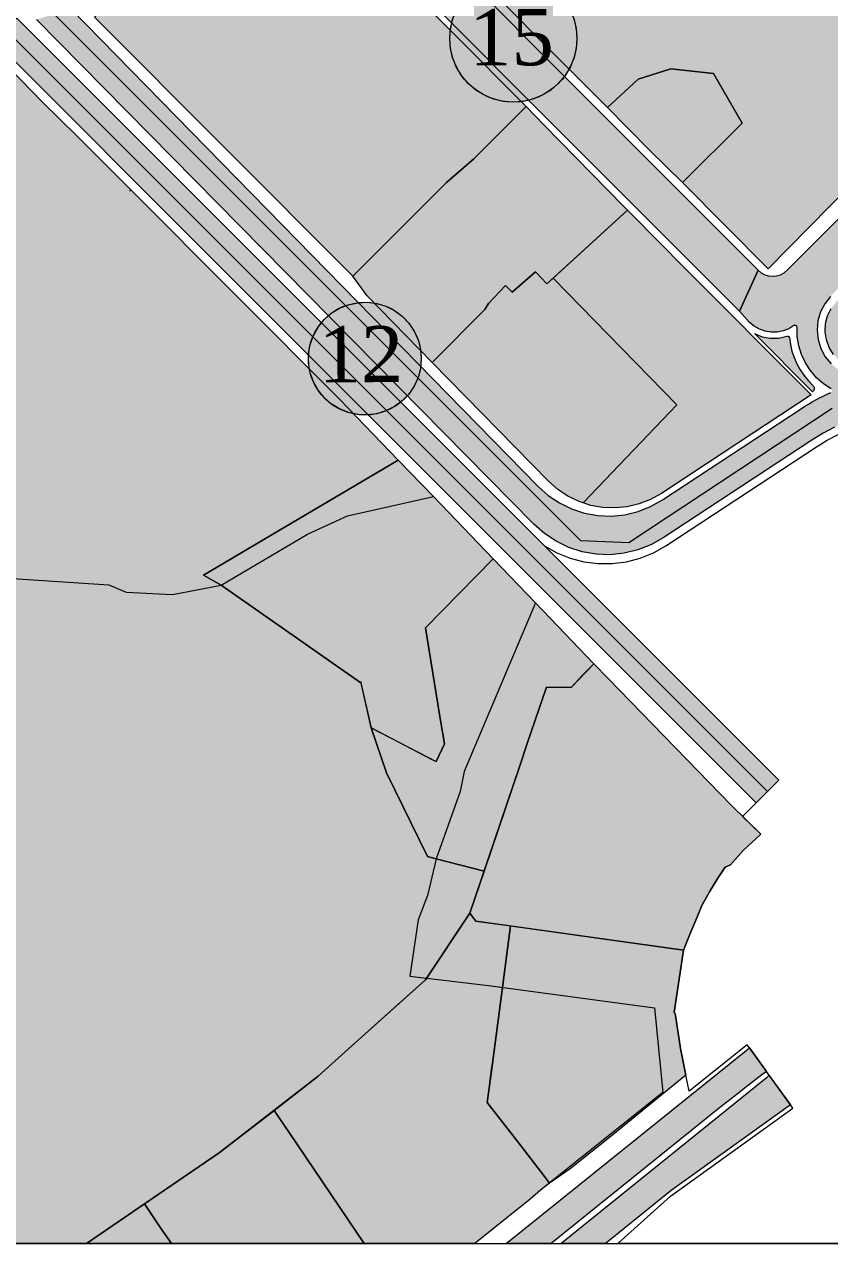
# Model space of a CAD drawing. Header units: metres. Extents: x 575893 to 576670, y 4390673 to 4391275.
# Drawn here: x 576002.2 to 576202.7, y 4390672.6 to 4390976 of the extents above; entities that cross this region are included whole.
import ezdxf

# ---------------------------------------------------------------- set-up
doc = ezdxf.new("R2010")
doc.units = ezdxf.units.M
for name, color, linetype, lineweight in [('HAT_RAYLI_TOPLU_TAS', 9, 'Continuous', 0), ('PL_ANA_ISTASYON', 9, 'Continuous', 0), ('PL_ASKERI_ALAN', 54, 'Continuous', 0), ('PL_BHA', 163, 'Continuous', 0), ('PL_IBADET_ALANI', 151, 'Continuous', 0), ('PL_KHA', 163, 'Continuous', 0), ('PL_KONUT_TICARET', 33, 'Continuous', 0), ('PL_KULTUREL_TESIS', 151, 'Continuous', 0), ('PL_MIA', 12, 'Continuous', 0), ('PL_PARK', 97, 'Continuous', 0), ('PL_PASIF_YESIL', 93, 'Continuous', 0), ('PL_YOL', 18, 'Continuous', 0), ('RULO', 4, 'Continuous', 0), ('SM_ALTI', 254, 'Continuous', 0), ('SM_YOL_YAZI', 18, 'Continuous', 5), ('SNR_OZEL_PROJE', 18, 'Continuous', 0), ('SNR_SAGLIKLASTIRMA', 152, 'Continuous', 0)]:
    doc.layers.add(name, color=color, linetype=linetype, lineweight=lineweight)
doc.styles.get("Standard").update_dxf_attribs({"font": 'times.ttf'})

msp = doc.modelspace()

# ---------------------------------------------------------------- hatches: boundary and pattern name
at = {"layer": 'PL_ANA_ISTASYON'}
msp.add_hatch(color=256, dxfattribs=at).paths.add_polyline_path([(576055.67, 4390922.22), (576062.77, 4390915.13), (576190.04, 4390787.95), (576184.38, 4390782.29), (576057.12, 4390909.47), (576050.02, 4390916.56), (575994.58, 4390971.96), (575995.51, 4390972.85), (575999.43, 4390976.63), (576000.34, 4390977.51)])
at = {"layer": 'PL_ASKERI_ALAN'}
for points in [[(576147.53, 4390813.22), (576178.19, 4390781.67), (576185.51, 4390774.5), (576181.11, 4390770.39), (576178.01, 4390766.86), (576176.7, 4390766.26), (576174.84, 4390763.57), (576172.77, 4390760.13), (576170.86, 4390756.72), (576169.74, 4390754.07), (576167.75, 4390749.34), (576166.32, 4390745.63), (576114.58, 4390752.86), (576113.12, 4390754.82), (576125.48, 4390791.28), (576127.48, 4390797.29), (576132.18, 4390811.06), (576133.23, 4390811.05), (576138.3, 4390811.01), (576141.2, 4390814.13), (576144, 4390816.85)], [(576166.32, 4390745.63), (576164, 4390730.13), (576164.21, 4390729.88), (576165.22, 4390723.39), (576165.57, 4390721.17), (576166.91, 4390714.53), (576148.27, 4390699.32), (576138.1, 4390691.2), (576132.97, 4390687.66), (576131.69, 4390689.32), (576125.02, 4390697.94), (576117.45, 4390707.71), (576117.92, 4390711.3), (576118.61, 4390716.54), (576118.72, 4390717.43), (576121.12, 4390735.76), (576123.2, 4390751.66)]]:
    msp.add_hatch(color=256, dxfattribs=at).paths.add_polyline_path(points)
at = {"layer": 'PL_BHA'}
msp.add_hatch(color=256, dxfattribs=at).paths.add_polyline_path([(576231.01, 4390921.12), (576263.34, 4390916.47), (576261.51, 4390903.16), (576224.6, 4390907.26), (576218.19, 4390892.5), (576216.54, 4390891.31), (576214.68, 4390890.48), (576212.68, 4390890.04), (576210.65, 4390890.02), (576208.64, 4390890.41), (576206.76, 4390891.2), (576205.08, 4390892.35), (576203.67, 4390893.82), (576202.58, 4390895.55), (576201.87, 4390897.46), (576201.56, 4390899.47), (576201.67, 4390901.51), (576202.18, 4390903.48), (576203.09, 4390905.31), (576204.34, 4390906.91), (576211.6, 4390914.45), (576213.56, 4390916.26), (576215.72, 4390917.82), (576218.04, 4390919.12), (576220.5, 4390920.13), (576223.07, 4390920.84), (576225.7, 4390921.25), (576228.36, 4390921.34)])
at = {"layer": 'PL_IBADET_ALANI'}
msp.add_hatch(color=256, dxfattribs=at).paths.add_polyline_path([(576104.02, 4390858.51), (576118.9, 4390842.99), (576129.44, 4390832.01), (576118.9, 4390842.99), (576102.03, 4390825.81), (576105.64, 4390803.74), (576106.8, 4390796.97), (576104.71, 4390792.6), (576104.05, 4390792.84), (576088.51, 4390800.99), (576085.94, 4390812.51), (576085.97, 4390812.14), (576051.17, 4390836.46), (576046.79, 4390838.92), (576061.82, 4390847.8), (576095.26, 4390867.54)])
at = {"layer": 'PL_KHA'}
for points in [[(576131.49, 4390950.99), (576151.48, 4390930.67), (576152.37, 4390929.77), (576132.24, 4390911.39), (576129.45, 4390914.41), (576123.68, 4390909.33), (576121.98, 4390911), (576117.71, 4390906.49), (576116.81, 4390905.01), (576103.73, 4390891.87), (576087.53, 4390908.41), (576084.01, 4390913.36), (576107.27, 4390936.64), (576114.12, 4390942.48), (576127.15, 4390955.5)], [(576114.58, 4390752.86), (576123.2, 4390751.66), (576121.12, 4390735.76), (576118.72, 4390717.43), (576117.45, 4390707.71), (576125.02, 4390697.94), (576131.69, 4390689.32), (576132.97, 4390687.66), (576130.68, 4390685.9), (576128.09, 4390683.66), (576114.36, 4390672.62), (576086.79, 4390672.62), (576068.11, 4390700.24), (576064.37, 4390705.76), (576075.35, 4390714.25), (576082.93, 4390721.07), (576095.11, 4390732.02), (576102.06, 4390738.26), (576113.12, 4390754.82)], [(576068.11, 4390700.24), (576068.11, 4390700.24), (576086.79, 4390672.62), (576038.8, 4390672.62), (576036.13, 4390676.58), (576032.14, 4390682.51), (576050.7, 4390695.18), (576064.37, 4390705.76)]]:
    msp.add_hatch(color=256, dxfattribs=at).paths.add_polyline_path(points)
at = {"layer": 'PL_KONUT_TICARET'}
msp.add_hatch(color=256, dxfattribs=at).paths.add_polyline_path([(576036.13, 4390676.58), (576036.13, 4390676.58), (576038.8, 4390672.62), (576017.67, 4390672.62), (576032.14, 4390682.51)])
at = {"layer": 'PL_KULTUREL_TESIS'}
msp.add_hatch(color=256, dxfattribs=at).paths.add_polyline_path([(576132.24, 4390911.39), (576133.81, 4390912.82), (576164.62, 4390881.32), (576141.3, 4390856.91), (576140.28, 4390857.24), (576137.53, 4390858.58), (576134.98, 4390860.28), (576132.7, 4390862.31), (576103.73, 4390891.87), (576116.81, 4390905.01), (576117.71, 4390906.49), (576121.98, 4390911), (576123.68, 4390909.33), (576129.45, 4390914.41)])
at = {"layer": 'PL_MIA'}
for points in [[(576136.39, 4391020.04), (576136.48, 4391019.97), (576142.87, 4391014.49), (576148.38, 4391010.91), (576158.96, 4391007.64), (576164.81, 4391006.19), (576179.76, 4391004.15), (576189.34, 4391002.51), (576218.91, 4390998.02), (576209.43, 4390940.46), (576207.82, 4390935.85), (576187.37, 4390915.14), (576166.04, 4390936.61), (576180.9, 4390951.37), (576173.8, 4390963.75), (576163.12, 4390964.92), (576154.97, 4390962.31), (576147.38, 4390955.3), (576065.31, 4391037.57), (576092.12, 4391064.16)], [(576054.76, 4391027.74), (576069.39, 4391013.07), (576108.84, 4390973.87), (576127.15, 4390955.5), (576114.12, 4390942.48), (576107.27, 4390936.64), (576084.01, 4390913.36), (576019.69, 4390977.76), (576023.18, 4390981.08), (576032.82, 4390990.6), (576044.43, 4391001.85), (576038.72, 4391007.99), (576043.46, 4391013.97), (576043.45, 4391016.87), (576054.22, 4391028.29)], [(576006.63, 4390956.69), (576015.52, 4390947.96), (576028.69, 4390934.77), (576028.36, 4390934.44), (576028.36, 4390934.44), (576028.69, 4390934.77), (576028.69, 4390934.77), (576080.77, 4390882.64), (576095.26, 4390867.54), (576061.82, 4390847.8), (576046.79, 4390838.92), (576051.17, 4390836.46), (576085.97, 4390812.14), (576088.51, 4390800.99), (576092.32, 4390789.78), (576102.54, 4390768.95), (576104.74, 4390768.38), (576116.66, 4390765.26), (576113.12, 4390754.82), (576102.06, 4390738.26), (576082.93, 4390721.07), (576075.35, 4390714.25), (576050.7, 4390695.18), (576017.67, 4390672.62), (575989.35, 4390672.62), (575986.04, 4390717.69), (575987.47, 4390727.86), (575937.91, 4390717.01), (575931.26, 4390713.47), (575932.13, 4390725.89), (575926.83, 4390726.17), (575916.54, 4390726.33), (575916.17, 4390721.17), (575914.23, 4390715.57), (575911.57, 4390718.64), (575918.06, 4390763.51), (575921.52, 4390779.33), (575922.13, 4390788.39), (575922.66, 4390796.36), (575923.83, 4390813.73), (575925.37, 4390841.78), (575923.37, 4390857.63), (575922.22, 4390870.54), (575922.26, 4390885.7), (575923.14, 4390895.49), (575923.85, 4390904.33), (575955.44, 4390934.44), (575958.34, 4390937.2), (575972.04, 4390950.26), (575993.11, 4390970.54)]]:
    msp.add_hatch(color=256, dxfattribs=at).paths.add_polyline_path(points)
at = {"layer": 'PL_PARK'}
for points in [[(576173.8, 4390963.75), (576180.9, 4390951.37), (576166.04, 4390936.61), (576157.87, 4390944.71), (576152.3, 4390950.32), (576147.38, 4390955.3), (576154.97, 4390962.31), (576163.12, 4390964.92)], [(576161.12, 4390920.87), (576165.57, 4390916.41), (576198.08, 4390883.78), (576160.79, 4390859.28), (576158.12, 4390857.79), (576155.27, 4390856.67), (576152.3, 4390855.95), (576149.26, 4390855.65), (576146.2, 4390855.76), (576143.19, 4390856.3), (576141.3, 4390856.91), (576164.62, 4390881.32), (576133.81, 4390912.82), (576152.37, 4390929.77)], [(576129.44, 4390832.01), (576144, 4390816.85), (576138.3, 4390811.01), (576132.18, 4390811.06), (576127.48, 4390797.29), (576125.48, 4390791.28), (576116.66, 4390765.26), (576104.74, 4390768.38), (576102.54, 4390768.95), (576092.32, 4390789.78), (576088.51, 4390800.99), (576104.71, 4390792.6), (576106.8, 4390796.97), (576105.64, 4390803.74), (576102.03, 4390825.81), (576118.9, 4390842.99)]]:
    msp.add_hatch(color=256, dxfattribs=at).paths.add_polyline_path(points)
at = {"layer": 'PL_PASIF_YESIL'}
msp.add_hatch(color=256, dxfattribs=at).paths.add_polyline_path([(576184.89, 4390898.62), (576185.87, 4390898.27), (576186.88, 4390898.03), (576187.9, 4390897.89), (576188.94, 4390897.86), (576189.98, 4390897.93), (576191, 4390898.12), (576191.99, 4390898.4), (576192.1, 4390898.43), (576192.21, 4390898.43), (576192.32, 4390898.4), (576192.42, 4390898.35), (576192.51, 4390898.28), (576192.58, 4390898.19), (576192.63, 4390898.09), (576192.65, 4390897.98), (576192.91, 4390896.32), (576193.3, 4390894.68), (576193.85, 4390893.08), (576194.53, 4390891.54), (576195.34, 4390890.06), (576196.29, 4390888.66), (576197.35, 4390887.35), (576198.52, 4390886.14), (576198.67, 4390885.97), (576198.77, 4390885.77), (576198.83, 4390885.55), (576198.84, 4390885.33), (576198.79, 4390885.11), (576198.7, 4390884.9), (576198.56, 4390884.72), (576198.39, 4390884.58), (576183.96, 4390899.07)])
at = {"layer": 'PL_YOL'}
for points in [[(576184.86, 4390914.79), (576180.22, 4390904.58), (576056.83, 4391028.1), (576064.52, 4391035.25)], [(576235.4, 4390998.03), (576234.52, 4390998.08), (576233.65, 4390997.96), (576232.81, 4390997.66), (576232.06, 4390997.21), (576231.41, 4390996.61), (576230.89, 4390995.9), (576230.52, 4390995.09), (576230.31, 4390994.24), (576222.91, 4390938.72), (576222.89, 4390938.14), (576222.99, 4390937.56), (576223.19, 4390937.01), (576223.5, 4390936.51), (576223.89, 4390936.08), (576224.36, 4390935.74), (576224.89, 4390935.49), (576225.46, 4390935.35), (576228.24, 4390923.16), (576225.34, 4390923.06), (576222.48, 4390922.62), (576219.68, 4390921.84), (576217, 4390920.74), (576214.47, 4390919.33), (576212.12, 4390917.63), (576209.99, 4390915.66), (576202.9, 4390908.3), (576201.46, 4390906.48), (576200.4, 4390904.41), (576199.75, 4390902.18), (576199.55, 4390899.87), (576199.8, 4390897.56), (576200.48, 4390895.34), (576201.58, 4390893.29), (576203.06, 4390891.5), (576204.85, 4390890.02), (576206.89, 4390888.92), (576209.11, 4390888.23), (576211.42, 4390887.98), (576213.74, 4390888.18), (576215.97, 4390888.82), (576218.03, 4390889.88), (576219.86, 4390891.32), (576222.48, 4390880.65), (576219.27, 4390880.33), (576216.09, 4390879.82), (576212.94, 4390879.09), (576209.85, 4390878.17), (576206.83, 4390877.04), (576203.89, 4390875.73), (576201.03, 4390874.23), (576198.28, 4390872.55), (576161.22, 4390848.2), (576158.17, 4390846.49), (576154.91, 4390845.21), (576151.51, 4390844.38), (576148.03, 4390844.03), (576144.53, 4390844.16), (576141.08, 4390844.77), (576137.75, 4390845.84), (576134.6, 4390847.36), (576131.68, 4390849.3), (576129.06, 4390851.62), (576005.25, 4390977.2), (576013.81, 4390979.8), (576130.09, 4390861), (576132.61, 4390858.76), (576135.41, 4390856.89), (576138.44, 4390855.41), (576141.65, 4390854.37), (576144.97, 4390853.78), (576148.34, 4390853.65), (576151.69, 4390853.98), (576154.97, 4390854.78), (576158.11, 4390856.01), (576161.05, 4390857.66), (576195.65, 4390880.39), (576196.53, 4390880.96), (576197.42, 4390881.5), (576198.32, 4390882.03), (576199.24, 4390882.54), (576200.16, 4390883.02), (576201.09, 4390883.49), (576202.03, 4390883.94), (576202.98, 4390884.37), (576203.1, 4390884.45), (576203.19, 4390884.55), (576203.26, 4390884.67), (576203.28, 4390884.8), (576203.27, 4390884.94), (576203.22, 4390885.07), (576203.14, 4390885.18), (576203.03, 4390885.26), (576201.13, 4390886.55), (576199.41, 4390888.07), (576197.92, 4390889.82), (576196.67, 4390891.75), (576195.7, 4390893.83), (576195.01, 4390896.03), (576194.63, 4390898.29), (576194.56, 4390900.59), (576194.54, 4390900.73), (576194.49, 4390900.86), (576194.41, 4390900.97), (576194.29, 4390901.05), (576194.16, 4390901.09), (576194.02, 4390901.1), (576193.89, 4390901.07), (576193.76, 4390901.01), (576192.48, 4390900.23), (576191.08, 4390899.69), (576189.6, 4390899.4), (576188.1, 4390899.38), (576186.61, 4390899.62), (576185.19, 4390900.12), (576183.89, 4390900.87), (576182.73, 4390901.83), (576180.22, 4390904.58), (576184.86, 4390914.79), (576185.64, 4390914.15), (576186.52, 4390913.68), (576187.48, 4390913.39), (576188.48, 4390913.29), (576189.48, 4390913.39), (576190.44, 4390913.68), (576191.32, 4390914.16), (576192.09, 4390914.79), (576207, 4390929.78), (576208.05, 4390930.93), (576209.02, 4390932.15), (576209.89, 4390933.45), (576210.65, 4390934.82), (576211.31, 4390936.23), (576211.86, 4390937.7), (576212.29, 4390939.2), (576212.6, 4390940.73), (576221.54, 4390995.28), (576221.6, 4390996.23), (576221.47, 4390997.17), (576221.16, 4390998.07), (576220.68, 4390998.9), (576220.05, 4390999.61), (576219.28, 4391000.18), (576218.42, 4391000.6), (576217.5, 4391000.83)], [(576186.93, 4390715.47), (576185.77, 4390714.58), (576183.58, 4390712.89), (576181.39, 4390711.19), (576179.21, 4390709.49), (576177.04, 4390707.78), (576174.87, 4390706.06), (576172.7, 4390704.34), (576170.54, 4390702.61), (576168.38, 4390700.88), (576133.32, 4390672.62), (576122.17, 4390672.62), (576139.92, 4390686.93), (576182.74, 4390721.3)], [(576192.91, 4390707.14), (576163.22, 4390685.8), (576147.65, 4390673.25), (576146.87, 4390672.62), (576135.72, 4390672.62), (576186.9, 4390713.88), (576187.09, 4390714.03), (576187.29, 4390714.19), (576187.48, 4390714.35), (576187.64, 4390714.48)]]:
    msp.add_hatch(color=256, dxfattribs=at).paths.add_polyline_path(points)
at = {"layer": 'SM_ALTI'}
for points in [[(576126.4, 4390988.08), (576128.82, 4390987.5), (576131.12, 4390986.55), (576133.23, 4390985.25), (576135.12, 4390983.64), (576136.74, 4390981.75), (576138.04, 4390979.63), (576138.99, 4390977.34), (576139.57, 4390974.92), (576139.76, 4390972.44), (576139.57, 4390969.97), (576138.99, 4390967.55), (576138.04, 4390965.25), (576136.74, 4390963.14), (576135.12, 4390961.25), (576133.23, 4390959.63), (576131.12, 4390958.34), (576128.82, 4390957.38), (576126.4, 4390956.8), (576123.93, 4390956.61), (576121.45, 4390956.8), (576119.03, 4390957.38), (576116.74, 4390958.34), (576114.62, 4390959.63), (576112.73, 4390961.25), (576111.12, 4390963.14), (576109.82, 4390965.25), (576108.87, 4390967.55), (576108.29, 4390969.97), (576108.09, 4390972.44), (576108.29, 4390974.92), (576108.87, 4390977.34), (576109.82, 4390979.63), (576111.12, 4390981.75), (576112.73, 4390983.64), (576114.62, 4390985.25), (576116.74, 4390986.55), (576119.03, 4390987.5), (576121.45, 4390988.08), (576123.93, 4390988.28)], [(576089.93, 4390906.53), (576092.21, 4390905.84), (576094.33, 4390904.76), (576096.25, 4390903.35), (576097.89, 4390901.63), (576099.23, 4390899.66), (576100.21, 4390897.49), (576100.81, 4390895.18), (576101.01, 4390892.81), (576100.81, 4390890.44), (576100.21, 4390888.13), (576099.23, 4390885.96), (576097.89, 4390883.99), (576096.25, 4390882.27), (576094.33, 4390880.86), (576092.21, 4390879.79), (576089.93, 4390879.09), (576087.57, 4390878.79), (576085.19, 4390878.89), (576082.86, 4390879.39), (576080.65, 4390880.28), (576078.62, 4390881.52), (576076.84, 4390883.1), (576075.34, 4390884.95), (576074.18, 4390887.03), (576073.39, 4390889.27), (576072.98, 4390891.62), (576072.98, 4390894), (576073.39, 4390896.35), (576074.18, 4390898.59), (576075.34, 4390900.67), (576076.84, 4390902.52), (576078.62, 4390904.1), (576080.65, 4390905.34), (576082.86, 4390906.23), (576085.19, 4390906.73), (576087.57, 4390906.84)]]:
    msp.add_hatch(color=256, dxfattribs=at).paths.add_polyline_path(points)

# ---------------------------------------------------------------- linework, layer by layer
at = {"layer": 'HAT_RAYLI_TOPLU_TAS'}
for p, q in [((576052.85, 4390919.39), (575999.17, 4390973.03)), ((576059.94, 4390912.3), (576052.85, 4390919.39)), ((576187.21, 4390785.12), (576059.94, 4390912.3))]:
    msp.add_line(p, q, dxfattribs=at)
at = {"layer": 'PL_ANA_ISTASYON'}
msp.add_polyline3d([(576055.67, 4390922.22, 0), (576062.77, 4390915.13, 0), (576190.04, 4390787.95, 0), (576184.38, 4390782.29, 0), (576057.12, 4390909.47, 0), (576050.02, 4390916.56, 0), (575994.58, 4390971.96, 0), (575995.51, 4390972.85, 0), (575999.43, 4390976.63, 0), (576000.34, 4390977.51, 0), (576055.67, 4390922.22, 0)], close=True, dxfattribs=at)
at = {"layer": 'PL_ASKERI_ALAN'}
for points in [[(576147.53, 4390813.22, 0), (576178.19, 4390781.67, 0), (576185.51, 4390774.5, 0), (576181.11, 4390770.39, 0), (576178.01, 4390766.86, 0), (576176.7, 4390766.26, 0), (576174.84, 4390763.57, 0), (576172.77, 4390760.13, 0), (576170.86, 4390756.72, 0), (576169.74, 4390754.07, 0), (576167.75, 4390749.34, 0), (576166.32, 4390745.63, 0), (576114.58, 4390752.86, 0), (576113.12, 4390754.82, 0), (576125.48, 4390791.28, 0), (576127.48, 4390797.29, 0), (576132.18, 4390811.06, 0), (576133.23, 4390811.05, 0), (576138.3, 4390811.01, 0), (576141.2, 4390814.13, 0), (576144, 4390816.85, 0), (576147.53, 4390813.22, 0)], [(576166.32, 4390745.63, 141.33), (576164, 4390730.13, 138.77), (576164.21, 4390729.88, 138.78), (576165.22, 4390723.39, 138.98), (576165.57, 4390721.17, 138.97), (576166.91, 4390714.53, 138.83), (576148.27, 4390699.32, 141.13), (576138.1, 4390691.2, 142.58), (576132.97, 4390687.66, 143.43), (576131.69, 4390689.32, 143.73), (576125.02, 4390697.94, 144.21), (576117.45, 4390707.71, 145.19), (576117.92, 4390711.3, 144.7), (576118.61, 4390716.54, 144.11), (576118.72, 4390717.43, 144.02), (576121.12, 4390735.76, 142.08), (576123.2, 4390751.66, 141.91), (576166.32, 4390745.63, 141.33)]]:
    msp.add_polyline3d(points, close=True, dxfattribs=at)
at = {"layer": 'PL_BHA'}
msp.add_polyline3d([(576203.67, 4390893.82, 0), (576202.58, 4390895.55, 0), (576201.87, 4390897.46, 0), (576201.56, 4390899.47, 0), (576201.67, 4390901.51, 0), (576202.18, 4390903.48, 0), (576203.09, 4390905.31, 0)], dxfattribs=at)
at = {"layer": 'PL_IBADET_ALANI'}
msp.add_polyline3d([(576104.02, 4390858.51, 0), (576118.9, 4390842.99, 0), (576129.44, 4390832.01, 0), (576118.9, 4390842.99, 0), (576102.03, 4390825.81, 0), (576105.64, 4390803.74, 0), (576106.8, 4390796.97, 0), (576104.71, 4390792.6, 0), (576104.05, 4390792.84, 0), (576088.51, 4390800.99, 0), (576085.94, 4390812.51, 0), (576085.97, 4390812.14, 0), (576051.17, 4390836.46, 0), (576046.79, 4390838.92, 143.33), (576061.82, 4390847.8, 0), (576095.26, 4390867.54, 0), (576104.02, 4390858.51, 0)], close=True, dxfattribs=at)
at = {"layer": 'PL_KHA'}
for points in [[(576131.49, 4390950.99, 0), (576151.48, 4390930.67, 0), (576152.37, 4390929.77, 0), (576132.24, 4390911.39, 0), (576129.45, 4390914.41, 0), (576123.68, 4390909.33, 0), (576121.98, 4390911, 0), (576117.71, 4390906.49, 0), (576116.81, 4390905.01, 0), (576103.73, 4390891.87, 0), (576087.53, 4390908.41, 0), (576084.01, 4390913.36, 0), (576107.27, 4390936.64, 0), (576114.12, 4390942.48, 0), (576127.15, 4390955.5, 0), (576131.49, 4390950.99, 0)], [(576114.58, 4390752.86, 0), (576123.2, 4390751.66, 0), (576121.12, 4390735.76, 0), (576118.72, 4390717.43, 0), (576117.45, 4390707.71, 0), (576125.02, 4390697.94, 0), (576131.69, 4390689.32, 0), (576132.97, 4390687.66, 0), (576130.68, 4390685.9, 0), (576128.09, 4390683.66, 0), (576114.36, 4390672.62, 0), (576086.79, 4390672.62, 0), (576068.11, 4390700.24, 0), (576064.37, 4390705.76, 0), (576075.35, 4390714.25, 0), (576082.93, 4390721.07, 0), (576095.11, 4390732.02, 0), (576102.06, 4390738.26, 0), (576113.12, 4390754.82, 0), (576114.58, 4390752.86, 0)], [(576068.11, 4390700.24, 0), (576068.11, 4390700.24, 0), (576086.79, 4390672.62, 0), (576038.8, 4390672.62, 0), (576036.13, 4390676.58, 0), (576032.14, 4390682.51, 0), (576050.7, 4390695.18, 0), (576064.37, 4390705.76, 0), (576068.11, 4390700.24, 0)]]:
    msp.add_polyline3d(points, close=True, dxfattribs=at)
at = {"layer": 'PL_KONUT_TICARET'}
msp.add_polyline3d([(576036.13, 4390676.58, 0), (576036.13, 4390676.58, 0), (576038.8, 4390672.62, 0), (576017.67, 4390672.62, 0), (576032.14, 4390682.51, 0), (576036.13, 4390676.58, 0)], close=True, dxfattribs=at)
at = {"layer": 'PL_KULTUREL_TESIS'}
msp.add_polyline3d([(576132.24, 4390911.39, 0), (576133.81, 4390912.82, 0), (576164.62, 4390881.32, 0), (576141.3, 4390856.91, 0), (576140.28, 4390857.24, 0), (576137.53, 4390858.58, 0), (576134.98, 4390860.28, 0), (576132.7, 4390862.31, 0), (576103.73, 4390891.87, 0), (576116.81, 4390905.01, 0), (576117.71, 4390906.49, 0), (576121.98, 4390911, 0), (576123.68, 4390909.33, 0), (576129.45, 4390914.41, 0), (576132.24, 4390911.39, 0)], close=True, dxfattribs=at)
at = {"layer": 'PL_MIA'}
for points in [[(576136.39, 4391020.04, 0), (576136.48, 4391019.97, 0), (576142.87, 4391014.49, 0), (576148.38, 4391010.91, 0), (576158.96, 4391007.64, 0), (576164.81, 4391006.19, 0), (576179.76, 4391004.15, 0), (576189.34, 4391002.51, 0), (576218.91, 4390998.02, 0), (576209.43, 4390940.46, 0), (576207.82, 4390935.85, 0), (576187.37, 4390915.14, 0), (576166.04, 4390936.61, 0), (576180.9, 4390951.37, 0), (576173.8, 4390963.75, 0), (576163.12, 4390964.92, 0), (576154.97, 4390962.31, 0), (576147.38, 4390955.3, 0), (576065.31, 4391037.57, 0), (576092.12, 4391064.16, 0), (576136.39, 4391020.04, 0)], [(576054.76, 4391027.74, 0), (576069.39, 4391013.07, 0), (576108.84, 4390973.87, 0), (576127.15, 4390955.5, 0), (576114.12, 4390942.48, 0), (576107.27, 4390936.64, 0), (576084.01, 4390913.36, 0), (576019.69, 4390977.76, 0), (576023.18, 4390981.08, 0), (576032.82, 4390990.6, 0), (576044.43, 4391001.85, 0), (576038.72, 4391007.99, 0), (576043.46, 4391013.97, 0), (576043.45, 4391016.87, 0), (576054.22, 4391028.29, 0), (576054.76, 4391027.74, 0)]]:
    msp.add_polyline3d(points, close=True, dxfattribs=at)
msp.add_polyline3d([(575993.11, 4390970.54, 0), (576006.63, 4390956.69, 0), (576006.63, 4390956.69, 0), (576015.52, 4390947.96, 0), (576028.69, 4390934.77, 0), (576028.36, 4390934.44, 0), (576028.36, 4390934.44, 0), (576028.69, 4390934.77, 0), (576028.69, 4390934.77, 0), (576080.77, 4390882.64, 0), (576095.26, 4390867.54, 0), (576061.82, 4390847.8, 0), (576046.79, 4390838.92, 0), (576051.17, 4390836.46, 0), (576085.97, 4390812.14, 0), (576088.51, 4390800.99, 0), (576092.32, 4390789.78, 0), (576102.54, 4390768.95, 0), (576104.74, 4390768.38, 0), (576116.66, 4390765.26, 0), (576113.12, 4390754.82, 0), (576102.06, 4390738.26, 0), (576082.93, 4390721.07, 0), (576075.35, 4390714.25, 0), (576050.7, 4390695.18, 0), (576017.67, 4390672.62, 0), (575989.35, 4390672.62, 0)], dxfattribs=at)
at = {"layer": 'PL_PARK'}
for points in [[(576173.8, 4390963.75, 0), (576180.9, 4390951.37, 0), (576166.04, 4390936.61, 0), (576157.87, 4390944.71, 0), (576152.3, 4390950.32, 0), (576147.38, 4390955.3, 0), (576154.97, 4390962.31, 0), (576163.12, 4390964.92, 0), (576173.8, 4390963.75, 0)], [(576161.12, 4390920.87, 0), (576165.57, 4390916.41, 0), (576198.08, 4390883.78, 0), (576160.79, 4390859.28, 0), (576158.12, 4390857.79, 0), (576155.27, 4390856.67, 0), (576152.3, 4390855.95, 0), (576149.26, 4390855.65, 0), (576146.2, 4390855.76, 0), (576143.19, 4390856.3, 0), (576141.3, 4390856.91, 0), (576164.62, 4390881.32, 0), (576133.81, 4390912.82, 0), (576152.37, 4390929.77, 0), (576161.12, 4390920.87, 0)], [(576129.44, 4390832.01, 0), (576144, 4390816.85, 0), (576138.3, 4390811.01, 0), (576132.18, 4390811.06, 0), (576127.48, 4390797.29, 0), (576125.48, 4390791.28, 0), (576116.66, 4390765.26, 0), (576104.74, 4390768.38, 0), (576102.54, 4390768.95, 0), (576092.32, 4390789.78, 0), (576088.51, 4390800.99, 0), (576104.71, 4390792.6, 0), (576106.8, 4390796.97, 0), (576105.64, 4390803.74, 0), (576102.03, 4390825.81, 0), (576118.9, 4390842.99, 0), (576129.44, 4390832.01, 0)]]:
    msp.add_polyline3d(points, close=True, dxfattribs=at)
at = {"layer": 'PL_PASIF_YESIL'}
msp.add_polyline3d([(576184.89, 4390898.62, 0), (576185.87, 4390898.27, 0), (576186.88, 4390898.03, 0), (576187.9, 4390897.89, 0), (576188.94, 4390897.86, 0), (576189.98, 4390897.93, 0), (576191, 4390898.12, 0), (576191.99, 4390898.4, 0), (576192.1, 4390898.43, 0), (576192.21, 4390898.43, 0), (576192.32, 4390898.4, 0), (576192.42, 4390898.35, 0), (576192.51, 4390898.28, 0), (576192.58, 4390898.19, 0), (576192.63, 4390898.09, 0), (576192.65, 4390897.98, 0), (576192.91, 4390896.32, 0), (576193.3, 4390894.68, 0), (576193.85, 4390893.08, 0), (576194.53, 4390891.54, 0), (576195.34, 4390890.06, 0), (576196.29, 4390888.66, 0), (576197.35, 4390887.35, 0), (576198.52, 4390886.14, 0), (576198.67, 4390885.97, 0), (576198.77, 4390885.77, 0), (576198.83, 4390885.55, 0), (576198.84, 4390885.33, 0), (576198.79, 4390885.11, 0), (576198.7, 4390884.9, 0), (576198.56, 4390884.72, 0), (576198.39, 4390884.58, 0), (576183.96, 4390899.07, 0), (576184.89, 4390898.62, 0)], close=True, dxfattribs=at)
at = {"layer": 'PL_YOL'}
for points in [[(576184.86, 4390914.79, 0), (576180.22, 4390904.58, 0), (576056.83, 4391028.1, 0), (576064.52, 4391035.25, 0), (576184.86, 4390914.79, 0)], [(576186.93, 4390715.47, 0), (576185.77, 4390714.58, 0), (576183.58, 4390712.89, 0), (576181.39, 4390711.19, 0), (576179.21, 4390709.49, 0), (576177.04, 4390707.78, 0), (576174.87, 4390706.06, 0), (576172.7, 4390704.34, 0), (576170.54, 4390702.61, 0), (576168.38, 4390700.88, 0), (576133.32, 4390672.62, 0), (576122.17, 4390672.62, 0), (576139.92, 4390686.93, 0), (576182.74, 4390721.3, 0), (576186.93, 4390715.47, 0)], [(576192.91, 4390707.14, 0), (576163.22, 4390685.8, 0), (576147.65, 4390673.25, 0), (576146.87, 4390672.62, 0), (576135.72, 4390672.62, 0), (576186.9, 4390713.88, 0), (576187.09, 4390714.03, 0), (576187.29, 4390714.19, 0), (576187.48, 4390714.35, 0), (576187.64, 4390714.48, 0), (576192.91, 4390707.14, 0)]]:
    msp.add_polyline3d(points, close=True, dxfattribs=at)
for points in [[(576013.81, 4390979.8, 0), (576130.09, 4390861, 0), (576132.61, 4390858.76, 0), (576135.41, 4390856.89, 0), (576138.44, 4390855.41, 0), (576141.65, 4390854.37, 0), (576144.97, 4390853.78, 0), (576148.34, 4390853.65, 0), (576151.69, 4390853.98, 0), (576154.97, 4390854.78, 0), (576158.11, 4390856.01, 0), (576161.05, 4390857.66, 0), (576195.65, 4390880.39, 0), (576196.53, 4390880.96, 0), (576197.42, 4390881.5, 0), (576198.32, 4390882.03, 0), (576199.24, 4390882.54, 0), (576200.16, 4390883.02, 0), (576201.09, 4390883.49, 0), (576202.03, 4390883.94, 0), (576202.98, 4390884.37, 0)], [(576203.89, 4390875.73, 0), (576201.03, 4390874.23, 0), (576198.28, 4390872.55, 0), (576161.22, 4390848.2, 0), (576158.17, 4390846.49, 0), (576154.91, 4390845.21, 0), (576151.51, 4390844.38, 0), (576148.03, 4390844.03, 0), (576144.53, 4390844.16, 0), (576141.08, 4390844.77, 0), (576137.75, 4390845.84, 0), (576134.6, 4390847.36, 0), (576131.68, 4390849.3, 0), (576129.06, 4390851.62, 0), (576005.25, 4390977.2, 0)], [(576203.03, 4390885.26, 0), (576201.13, 4390886.55, 0), (576199.41, 4390888.07, 0), (576197.92, 4390889.82, 0), (576196.67, 4390891.75, 0), (576195.7, 4390893.83, 0), (576195.01, 4390896.03, 0), (576194.63, 4390898.29, 0), (576194.56, 4390900.59, 0), (576194.54, 4390900.73, 0), (576194.49, 4390900.86, 0), (576194.41, 4390900.97, 0), (576194.29, 4390901.05, 0), (576194.16, 4390901.09, 0), (576194.02, 4390901.1, 0), (576193.89, 4390901.07, 0), (576193.76, 4390901.01, 0), (576192.48, 4390900.23, 0), (576191.08, 4390899.69, 0), (576189.6, 4390899.4, 0), (576188.1, 4390899.38, 0), (576186.61, 4390899.62, 0), (576185.19, 4390900.12, 0), (576183.89, 4390900.87, 0), (576182.73, 4390901.83, 0), (576180.22, 4390904.58, 0), (576184.86, 4390914.79, 0), (576185.64, 4390914.15, 0), (576186.52, 4390913.68, 0), (576187.48, 4390913.39, 0), (576188.48, 4390913.29, 0), (576189.48, 4390913.39, 0), (576190.44, 4390913.68, 0), (576191.32, 4390914.16, 0), (576192.09, 4390914.79, 0), (576207, 4390929.78, 0)], [(576202.9, 4390908.3, 0), (576201.46, 4390906.48, 0), (576200.4, 4390904.41, 0), (576199.75, 4390902.18, 0), (576199.55, 4390899.87, 0), (576199.8, 4390897.56, 0), (576200.48, 4390895.34, 0), (576201.58, 4390893.29, 0), (576203.06, 4390891.5, 0)]]:
    msp.add_polyline3d(points, dxfattribs=at)
at = {"layer": 'RULO'}
msp.add_line((575893.03, 4390672.62), (576657.38, 4390672.62), dxfattribs=at)
at = {"layer": 'SM_ALTI'}
msp.add_polyline3d([(576138.99, 4390977.34, 0), (576139.57, 4390974.92, 0), (576139.76, 4390972.44, 0), (576139.57, 4390969.97, 0), (576138.99, 4390967.55, 0), (576138.04, 4390965.25, 0), (576136.74, 4390963.14, 0), (576135.12, 4390961.25, 0), (576133.23, 4390959.63, 0), (576131.12, 4390958.34, 0), (576128.82, 4390957.38, 0), (576126.4, 4390956.8, 0), (576123.93, 4390956.61, 0), (576121.45, 4390956.8, 0), (576119.03, 4390957.38, 0), (576116.74, 4390958.34, 0), (576114.62, 4390959.63, 0), (576112.73, 4390961.25, 0), (576111.12, 4390963.14, 0), (576109.82, 4390965.25, 0), (576108.87, 4390967.55, 0), (576108.29, 4390969.97, 0), (576108.09, 4390972.44, 0), (576108.29, 4390974.92, 0), (576108.87, 4390977.34, 0)], dxfattribs=at)
msp.add_polyline3d([(576089.93, 4390906.53, 0), (576092.21, 4390905.84, 0), (576094.33, 4390904.76, 0), (576096.25, 4390903.35, 0), (576097.89, 4390901.63, 0), (576099.23, 4390899.66, 0), (576100.21, 4390897.49, 0), (576100.81, 4390895.18, 0), (576101.01, 4390892.81, 0), (576100.81, 4390890.44, 0), (576100.21, 4390888.13, 0), (576099.23, 4390885.96, 0), (576097.89, 4390883.99, 0), (576096.25, 4390882.27, 0), (576094.33, 4390880.86, 0), (576092.21, 4390879.79, 0), (576089.93, 4390879.09, 0), (576087.57, 4390878.79, 0), (576085.19, 4390878.89, 0), (576082.86, 4390879.39, 0), (576080.65, 4390880.28, 0), (576078.62, 4390881.52, 0), (576076.84, 4390883.1, 0), (576075.34, 4390884.95, 0), (576074.18, 4390887.03, 0), (576073.39, 4390889.27, 0), (576072.98, 4390891.62, 0), (576072.98, 4390894, 0), (576073.39, 4390896.35, 0), (576074.18, 4390898.59, 0), (576075.34, 4390900.67, 0), (576076.84, 4390902.52, 0), (576078.62, 4390904.1, 0), (576080.65, 4390905.34, 0), (576082.86, 4390906.23, 0), (576085.19, 4390906.73, 0), (576087.57, 4390906.84, 0), (576089.93, 4390906.53, 0)], close=True, dxfattribs=at)
at = {"layer": 'SM_YOL_YAZI', "color": 18}
for centre, radius in [((576123.93, 4390972.44), 15.83), ((576086.97, 4390892.81), 14.04)]:
    msp.add_circle(centre, radius, dxfattribs=at)
at = {"layer": 'SNR_OZEL_PROJE'}
msp.add_polyline3d([(576270.94, 4390672.62, 0), (576149.93, 4390672.62, 0), (576163.03, 4390684.44, 0), (576193.5, 4390706.33, 0), (576182.74, 4390721.3, 0), (576182.16, 4390722.11, 0), (576167.72, 4390710.52, 138.83), (576166.91, 4390714.53, 138.83), (576165.57, 4390721.17, 138.97), (576165.22, 4390723.39, 138.98), (576164.21, 4390729.88, 138.78), (576164, 4390730.13, 138.77), (576166.32, 4390745.63, 0), (576167.75, 4390749.34, 0), (576169.74, 4390754.07, 0), (576170.86, 4390756.72, 0), (576172.77, 4390760.13, 0), (576174.84, 4390763.57, 0), (576176.7, 4390766.26, 0), (576178.01, 4390766.86, 0), (576181.11, 4390770.39, 0), (576185.51, 4390774.5, 0), (576181, 4390778.91, 0), (576184.38, 4390782.29, 0), (576190.04, 4390787.95, 0), (576131.69, 4390846.26, 0), (576134.77, 4390844.5, 0), (576138.06, 4390843.16, 0), (576141.49, 4390842.25, 0), (576145.01, 4390841.8, 0), (576148.56, 4390841.8, 0), (576152.08, 4390842.25, 0), (576155.52, 4390843.16, 0), (576158.8, 4390844.5, 0), (576161.89, 4390846.25, 0), (576199.38, 4390870.87, 0), (576202.02, 4390872.49, 0), (576204.76, 4390873.93, 0)], dxfattribs=at)
at = {"layer": 'SNR_SAGLIKLASTIRMA'}
for points in [[(576203.29, 4390880.38, 137.35), (576152.67, 4390846.96, 139.11), (576140.7, 4390847.49, 139.91), (576003.13, 4390985.07, 143.34), (576053.51, 4391037.39, 141.96), (575963.4, 4391128.46, 143.37), (575972.84, 4391141.87, 143.7), (576078.93, 4391100.31, 141.69), (576078.93, 4391100.31, 141.69), (576105.38, 4391092.46, 141.05), (576156.83, 4391087.81, 140.04), (576183.86, 4391091.01, 139.76), (576197.52, 4391091.88, 139.42), (576216.41, 4391091.88, 139.17)], [(575992.94, 4390838.48, 0), (576023.24, 4390836.56, 0), (576027.53, 4390834.69, 0), (576039.11, 4390834.11, 0), (576051.17, 4390836.46, 0), (576072.67, 4390849.11, 0), (576082.61, 4390853.72, 0), (576104.02, 4390858.51, 0), (576118.9, 4390842.99, 0), (576118.9, 4390842.99, 0), (576129.44, 4390832.01, 0), (576111.66, 4390790.06, 0), (576110.67, 4390785.09, 0), (576104.74, 4390768.38, 0), (576102.55, 4390759.23, 0), (576100.27, 4390753.19, 0), (576098.2, 4390739.18, 0), (576117.78, 4390736.82, 0), (576159.07, 4390731.26, 0), (576161.12, 4390710.24, 0), (576130.68, 4390685.9, 0), (576128.09, 4390683.66, 0), (576114.36, 4390672.62, 0), (575903.48, 4390672.62, 0)]]:
    msp.add_polyline3d(points, dxfattribs=at)

# ---------------------------------------------------------------- texts
at = {"layer": 'SM_YOL_YAZI', "color": 18}
for s, p in [('15', (576112.94, 4390965.75)), ('12', (576075.48, 4390886.9))]:
    msp.add_text(s, height=13.971, rotation=0.2155, dxfattribs=at).set_placement(p)

doc.saveas('drawing.dxf')
